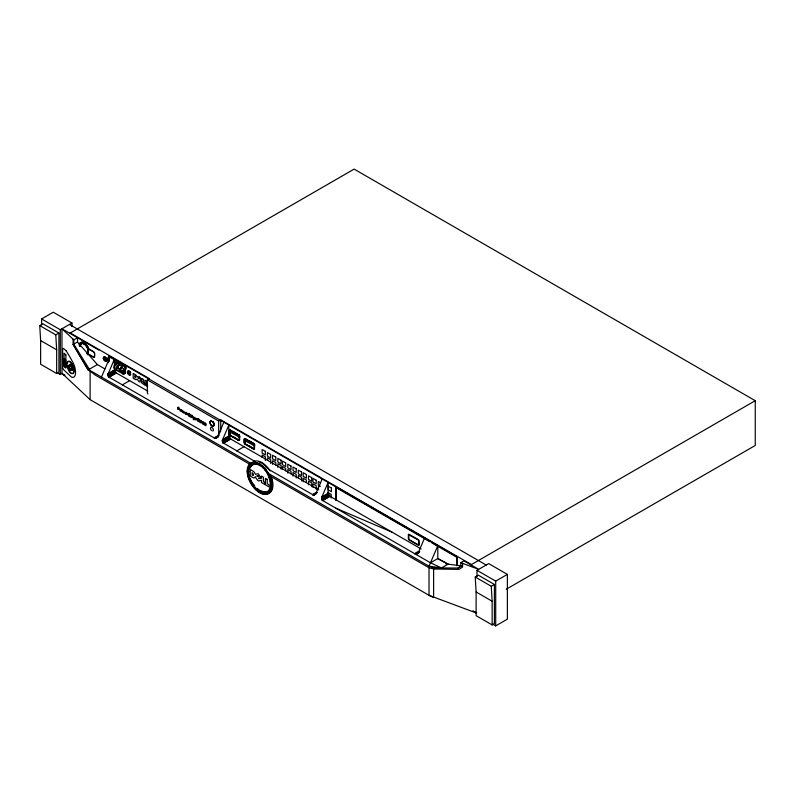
<?xml version="1.0" encoding="UTF-8"?>
<svg xmlns="http://www.w3.org/2000/svg" width="795" height="795" viewBox="0 0 795 795"><rect width="100%" height="100%" fill="white"/><g stroke="black" fill="none" stroke-linecap="round" stroke-linejoin="round"><path stroke-width="1.19" d="M186.08 413.241L185.543 412.933M195.987 418.955L195.451 418.647M223.842 422.224L217.621 436.654L215.872 438.115L214.193 437.916L108.835 377.069L108.09 373.958L114.46 359.072L114.46 371.891L147.81 391.14M254.857 461.398L222.799 442.656L222.471 439.993L228.841 425.106L228.841 437.926M430.483 562.79L437.797 558.567L448.062 564.152L441.493 567.938L430.483 562.79L322.73 500.582L321.667 499.061L321.736 497.302L328.106 482.416L328.106 495.235L421.171 548.967M108.537 362.759L107.713 358.475L108.587 356.428L125.451 365.978L125.908 367.648L124.765 372.269L122.738 373.133L124.765 372.269M108.965 361.218L108.597 356.687L109.392 355.961M72.256 369.446L71.908 369.566A2.991 1.282 70.4 0 1 69.284 368.204A2.991 1.282 70.4 0 1 69.99 364.776L70.536 364.219L70.189 364.925M104.94 358.356L105.824 359.469M129.197 372.338L129.863 373.173M129.714 373.203L129.237 372.378M247.543 471.375L249.163 465.343L251.637 463.237C239.494 472.737 261.853 505.69 271.84 488.378L271.284 488.696C263.215 503.951 246.49 481.422 247.543 471.375L248.398 470.888M248.984 475.499C248.169 471.544 248.577 466.337 252.681 464.369M257.63 488.498L256.775 488.995C280.506 504.487 269.276 458.248 251.836 464.856M271.284 488.696L271.115 480.707L270.26 481.204M271.979 487.255L272.049 483.082M272.278 487.077L272.248 481.949M244.264 439.168L244.453 439.059A1.043 0.606 60 0 1 245.188 438.631L245.019 438.711A1.043 0.606 60 0 0 244.264 439.168L244.264 442.845A1.143 0.656 60 0 0 245.079 444.246L253.436 448.867A1.58 0.914 60 0 0 254.549 448.221L254.549 444.932A1.093 0.626 60 0 0 253.784 443.6L245.168 438.602L244.453 439.198L245.506 438.671M123.95 372.736C128.979 365.034 118.385 363.156 113.874 359.996M114.47 369.268L124.02 374.326L125.888 368.661L124.109 364.994L124.924 364.527M230.262 430.224L229.526 430.661L230.58 430.045M229.924 430.165L230.023 435.034L238.51 440.033A1.322 0.765 60 0 0 239.444 439.496M101.452 377.059L110.227 356.627L437.797 545.748L437.797 558.567L448.062 564.152M322.164 478.988L315.943 493.417L314.542 494.758L313.16 494.927L268.74 469.408M424.54 538.096L418.508 552.147C416.908 555.695 411.303 553.916 419.074 551.372M269.594 474.138L429.022 566.179L433.613 567.898L433.613 597.542L429.022 595.326L429.022 566.179L437.797 545.748M104.99 358.247C104.165 360.771 107.514 358.406 104.88 358.277M105.715 359.499L105.119 358.257M250.505 464.101L251.359 463.604L247.951 468.007M272.138 488.209L270.081 491.36M114.013 362.441L114.033 361.149M114.192 362.331L114.222 361.039M114.152 367.052L114.371 365.66M87.589 354.779L88.354 354.133L93.73 357.243A1.252 0.725 60 0 0 94.615 356.726L94.615 353.517A1.381 0.795 60 0 0 93.641 351.827L88.811 349.035L88.563 348.2A7.026 4.054 60 0 0 82.978 342.307A7.026 4.054 60 0 0 79.291 345.726M129.257 372.279C128.273 374.187 131.155 372.458 129.058 372.388M249.68 464.419L250.862 463.326M267.965 491.529C279.373 482.416 257.769 452.991 249.839 468.424M107.713 358.475L109.829 357.661M433.613 567.898L458.109 568.047L460.832 565.841L460.832 562.691L463.992 560.872L478.699 569.359L460.832 562.691M245.188 438.85C243.638 438.81 244.035 442.904 245.258 443.928L253.436 448.648A1.322 0.765 60 0 0 254.37 448.112M41.608 325.006L41.608 318.954L53.275 312.216L71.957 323.009L71.957 326.636M39.75 325.592L42.89 323.774L58.929 333.035L58.929 372.199L56.664 373.511L40.625 364.249L40.625 340.548L39.75 325.592L55.789 334.844L56.664 349.81L56.664 373.511M41.608 318.954L60.291 329.746L71.957 323.009M55.789 334.844L58.929 333.035M69.771 333.274L354.123 169.106L755.25 400.7L755.25 445.468L506.296 589.204M252.889 464.489L90.113 370.52L73.816 344.185L73.816 339.872L77.513 337.736L77.513 342.059L97.388 364.587L104.88 368.91M77.513 342.059L73.09 344.354L73.09 339.187M79.281 344.444A7.026 4.054 60 0 1 83.425 342.635A7.026 4.054 60 0 1 88.384 348.309L88.811 349.035M88.354 354.133L93.73 357.243M88.633 349.144L93.641 351.827M93.542 357.343A1.252 0.725 60 0 0 94.426 356.836L94.615 353.517M57.18 372.716L60.291 374.515L61.98 373.541L64.902 375.23M63.968 375.151L64.584 374.793M88.97 369.446L97.388 364.587M108.508 358.843L109.322 358.376M108.209 373.62L114.46 370.013L116.398 373.014L109.084 377.237M108.09 373.958L114.47 370.271M108.001 374.306L114.52 370.54M107.971 374.485L114.569 370.679M107.951 374.664L114.609 370.818M107.931 375.021L114.719 371.106M123.99 365.839L124.795 365.372M107.961 375.369L114.858 371.384M108.021 375.707L115.027 371.663M108.12 376.035L115.215 371.941M108.259 376.343L115.434 372.199M108.418 376.611L115.663 372.438M108.617 376.86L115.901 372.656M108.835 377.069L116.15 372.845M125.093 368.115L125.908 367.648M122.867 374.117L125.501 373.064L124.686 373.531M122.331 384.879L129.645 380.656M147.88 393.992A3.707 2.137 60 0 1 147.333 391.836L147.333 379.841L149.39 378.649L70.288 332.976M147.333 379.841L218.665 421.022L220.722 419.83L471.415 564.569M218.456 433.951A3.905 2.256 60 0 0 218.665 432.848L220.722 431.665M214.193 437.916L219.42 434.895M214.501 438.065L218.685 435.66M214.839 438.164L217.959 436.366M215.177 438.204L218.277 436.415M215.524 438.184L218.595 436.425M216.22 437.995L218.486 436.694M229.338 430.552L229.526 430.443A1.043 0.606 60 0 1 230.262 430.016L238.858 434.974A1.093 0.626 60 0 1 239.623 436.316L239.623 439.595A1.58 0.914 60 0 1 238.51 440.241L230.153 435.63A1.143 0.656 60 0 1 229.338 434.229L229.338 430.552A1.043 0.606 60 0 1 230.083 430.125L230.262 430.016M238.848 436.813L230.49 432.341L230.798 430.502M229.338 434.229L229.526 434.12A1.143 0.656 60 0 0 230.331 435.521L230.153 435.63M238.51 440.241L230.063 435.362L229.526 434.338L230.023 434.05M222.59 439.655L228.841 436.048L230.779 439.049L318.765 489.839M230.153 435.422L230.649 435.133L230.103 434.458M222.471 439.993L228.851 436.306M222.381 440.341L228.9 436.574M222.352 440.519L228.94 436.713M222.332 440.698L228.98 436.853M222.312 441.056L229.099 437.141M222.342 441.404L229.238 437.419M222.401 441.752L229.407 437.707M222.501 442.07L229.596 437.975M222.63 442.378L229.805 438.234M222.799 442.656L230.033 438.472M222.998 442.894L230.282 438.691M223.216 443.103L230.53 438.88M223.465 443.272L230.779 439.049M238.858 434.974L238.669 435.084A1.093 0.626 60 0 1 239.444 436.415L239.623 436.316M230.49 430.681L238.54 435.332L239.166 435.004M238.818 439.854L238.321 440.142A1.322 0.765 60 0 0 239.255 439.605L239.752 436.028M238.321 440.351A1.58 0.914 60 0 0 239.444 439.705L239.623 439.595M253.774 445.429L245.417 440.957L245.725 439.118M244.264 442.845L244.453 442.745A1.143 0.656 60 0 0 245.258 444.137L245.079 444.246M253.436 448.867L244.761 443.759L245.019 438.711L254.012 443.988L254.37 448.32A1.58 0.914 60 0 1 253.247 448.966M245.079 444.037L245.576 443.749L244.949 442.765M236.711 450.914L244.025 446.691M253.784 443.6L253.595 443.699A1.093 0.626 60 0 1 254.37 445.031L254.549 444.932M245.417 439.297L253.466 443.948L254.092 443.63L248.726 440.529M253.744 448.469L253.247 448.758A1.322 0.765 60 0 0 254.181 448.221L254.678 444.644M249.163 465.343L250.018 464.846M256.497 463.078L257.053 462.76L253.585 462.789C261.664 463.058 267.16 470.62 270.081 477.417L270.936 476.921L270.042 475.062M250.077 466.486L250.932 465.989M254.112 464.161L254.668 463.833M256.775 464.419L257.322 464.101M259.617 464.409L260.174 464.081M248.606 471.991L249.163 471.673M259.617 465.632L260.174 465.314M247.951 475.231L248.805 474.734C250.465 482.674 255.781 490.326 263.602 493.139L262.748 493.625M262.748 466.685L263.304 466.367M262.469 467.708L263.026 467.39M249.163 479.286L250.018 478.789L253.814 485.536M265.659 469.766L266.216 469.438L264.755 467.907M250.077 479.206L250.634 478.888M265.132 470.521L265.689 470.193M251.081 483.281L252.383 482.525M267.418 473.86L268.273 473.373M268.74 474.635L269.296 474.307M254.112 486.192L254.668 485.864L253.526 484.195M269.167 477.497L270.012 477.01L268.71 474.277M253.585 486.947L254.44 486.451M256.497 490.018L257.351 489.521M270.638 484.712L271.493 484.215L271.115 487.295L270.26 487.792M259.617 492.304L260.472 491.807M271.701 485.328L272.556 484.831M262.469 492.284L263.324 491.797M265.132 492.552L265.987 492.055M269.167 490.217L270.012 489.73M267.408 491.847L268.263 491.35M265.659 493.914L267.975 492.582M268.163 493.148L269.018 492.652L266.514 493.427M312.514 494.679L316.688 492.264M312.823 494.828L317.006 492.423M313.16 494.927L317.314 492.532M313.498 494.967L315.565 493.774M313.846 494.957L315.893 493.774M314.194 494.887L316.37 493.665M321.856 496.964L328.106 493.357L330.044 496.358L322.73 500.582M321.736 497.302L328.126 493.616M321.647 497.65L328.176 493.884M321.617 497.829L328.216 494.023M321.597 498.008L328.255 494.162M321.587 498.366L328.365 494.45M321.607 498.713L328.504 494.738M321.667 499.061L328.673 495.017M321.766 499.389L328.862 495.285M321.905 499.687L329.08 495.543M322.064 499.966L329.309 495.782M322.263 500.204L329.547 496M322.492 500.413L329.796 496.199M415.209 553.936L419.382 551.531M415.537 554.035L419.7 551.641M415.884 554.075L418.975 552.296M416.232 554.065L418.269 552.883M416.58 553.996L418.905 552.724M458.109 568.047L461.746 565.941L445.896 563.864M470.908 564.857L755.25 400.7M477.01 576.385L477.01 570.333L488.687 563.595L507.369 574.388L507.369 619.156L495.702 625.894L492.582 624.095M475.231 577.011L478.381 575.202L494.411 584.464L494.411 623.628L492.145 624.93L476.116 615.678L476.116 591.977L475.231 577.011L491.27 586.273L492.145 601.239L492.145 624.93M477.01 570.333L495.702 581.125L507.369 574.388M491.27 586.273L494.411 584.464M70.189 364.349L70.745 364.955A2.991 1.282 70.4 0 1 71.848 366.704M73.349 370.043L71.908 368.304A2.991 1.282 70.4 0 0 70.397 365.074L70.745 364.955M251.081 463.565L254.142 462.471M229.805 430.264L238.669 435.292L239.255 436.316M265.689 492.224L260.174 490.753M429.022 566.179L441.493 567.938M244.79 438.88L253.595 443.918L254.181 444.932M476.384 613.015L429.022 595.326L90.113 399.656L61.98 373.282M258.802 461.746L261.933 463.068L267.975 468.424M335.977 508.234L391.995 532.123M193.672 419.69L194.447 419.621L194.556 417.454C189.816 414.98 195.451 420.535 193.245 419.412M69.463 324.449L486.182 565.036M61.98 373.541L61.98 328.772L98.888 350.078M429.737 541.673L336.285 487.713L336.285 499.916M431.894 542.915L456.598 557.176L456.598 565.722M233.8 431.914L237.019 433.772M230.083 430.125L239.076 435.372L239.444 439.705M320.415 482.724L318.268 481.482L318.268 485.119L320.415 486.351M147.651 384.989L146.3 384.214L146.3 380.984L144.889 380.159L144.889 384.949L147.651 386.549M233.71 436.902L236.781 438.671M248.636 445.518L251.707 447.287M113.586 367.847L123.682 373.65M40.625 340.548L56.664 349.81M476.116 591.977L492.145 601.239M250.872 464.916L95.261 375.081L88.245 369.605L73.09 344.354L88.245 370.381M270.191 476.076L429.022 567.769L433.613 568.991L458.884 569.389L462.571 567.064L462.571 563.337M472.856 610.759L476.752 613.005M118.972 363.881L119.936 365.114M119.777 365.452L118.813 364.219M114.818 363.971L115.782 365.203M121.456 368.701L120.492 367.469L121.486 367.409L121.267 368.81L120.641 367.131L121.605 368.363M115.633 365.541L114.669 364.309M117.054 368.502L116.09 367.27L117.074 367.22L116.865 368.612L116.239 366.932L117.203 368.165M257.322 488.677L259.23 490.058M70.536 364.806L70.338 364.657A2.991 1.282 70.4 0 0 69.96 364.547M71.938 369.278L73.001 370.172M61.98 328.772L73.816 339.872M254.251 443.739L254.599 444.256M255.225 476.99L258.176 480.955L261.456 480.279L261.456 482.515L265.043 484.582L265.043 482.515L263.384 481.551L263.384 477.179L261.456 476.066L261.456 478.222L258.802 478.679L258.405 478.163L260.989 477.646L259.776 476.016L257.163 476.493L256.735 475.947L259.379 475.41L258.176 473.701L255.255 474.297A3.458 1.997 60 0 0 252.969 471.067L250.256 469.517L250.256 476.046L252.969 477.616A3.379 1.958 60 0 0 255.205 476.97M270.091 474.426L271.274 476.891A17.639 10.186 60 0 1 266.713 493.934M269.743 475.241L271.542 480.14M114.182 365.77L114.5 366.604M270.936 476.921L272.138 480.985M270.012 477.01L271.284 481.482M108.527 357.998L109.144 361.218M495.702 581.125L495.702 625.894M457.224 565.474L457.224 556.818L335.659 486.629L335.659 500.244M331.177 497.988L331.177 494.361L327.957 492.503L327.957 496.13M318.348 486.828L318.348 489.243M316.221 489.342L316.221 485.715L313.001 483.857L313.001 487.494M311.779 486.639L311.779 483.012L308.569 481.154L308.569 484.781M306.433 482.466L306.433 480.051L303.213 478.192L303.213 481.82M301.603 480.955L301.603 477.328L298.383 475.47L298.383 477.894M296.247 477.994L296.247 474.367L293.027 472.508L293.027 476.135M291.05 473.82L291.05 471.395L287.84 469.537L287.84 473.164M285.703 470.849L285.703 468.434L282.483 466.576L282.483 468.99M281.142 469.179L281.142 465.552L277.922 463.694L277.922 467.321M275.786 465.005L275.786 462.591L272.576 460.732L272.576 464.359M270.727 463.425L270.727 459.798L267.508 457.94L267.508 460.365M265.371 460.464L265.371 456.837L262.151 454.978L262.151 457.393M253.466 443.948L253.466 445.607M244.453 439.059L244.453 442.954M238.54 435.332L238.54 436.992M229.526 430.443L229.526 434.338M220.722 419.83L220.722 430.483M218.665 421.022L218.665 432.848M90.113 370.52L90.113 399.656M70.397 364.537L70.397 365.074M60.291 329.746L60.291 374.515M71.808 373.431A6.499 2.782 70.4 0 0 74.144 370.271L73.975 368.761A6.499 2.782 70.4 0 0 70.546 361.914A6.499 2.782 70.4 0 0 67.406 363.186M70.934 372.875A6.499 2.782 70.4 0 1 70.049 371.941M69.215 370.699A6.499 2.782 70.4 0 1 68.469 369.228M67.893 367.638A6.499 2.782 70.4 0 1 67.505 366.028M71.848 370.162A2.991 1.282 70.4 0 1 69.384 367.34M71.858 369.446A2.465 1.053 70.4 0 1 70.745 369.407M70.407 369.019A2.465 1.053 70.4 0 1 69.831 367.956M70.099 365.044A2.465 1.053 70.4 0 1 71.987 368.045M72.037 368.602A2.465 1.053 70.4 0 1 71.987 369.079M253.108 461.746A17.639 10.186 60 0 1 270.161 470.938M80.176 346.232A5.784 3.339 60 0 1 85.83 345.129A5.784 3.339 60 0 1 87.152 353.596M87.38 353.725A6.012 3.468 60 0 0 85.741 344.841A6.012 3.468 60 0 0 80.017 346.322A5.784 3.339 60 0 1 85.641 345.239A5.784 3.339 60 0 1 86.973 353.705M212.752 426.001A2.842 1.64 60 0 1 211.222 424.888M210.218 422.304A2.842 1.64 60 0 1 210.814 421.002M212.752 421.519A2.842 1.64 60 0 1 214.173 423.983M214.173 425.186A2.842 1.64 60 0 1 213.239 426.05M211.579 430.592A2.057 1.192 60 0 1 210.695 427.611A2.057 1.192 60 0 1 212.981 428.594A2.057 1.192 60 0 1 212.682 431.059M212.712 425.802A2.614 1.51 60 0 1 211.311 424.778M210.387 422.393A2.614 1.51 60 0 1 210.923 421.201M212.712 421.678A2.614 1.51 60 0 1 214.014 423.944M214.014 425.047A2.614 1.51 60 0 1 213.159 425.842M93.452 351.937A1.381 0.795 60 0 1 94.426 353.616M79.937 345.209A6.012 3.468 60 0 1 86.069 345.507A6.012 3.468 60 0 1 87.192 353.835M130.718 374.584A2.256 1.302 60 0 1 128.373 373.769A2.256 1.302 60 0 1 128.214 370.917M128.929 370.858A2.256 1.302 60 0 1 130.718 372.746M106.421 358.257A2.335 1.352 60 0 1 106.083 361.059A2.335 1.352 60 0 1 103.668 358.505A2.335 1.352 60 0 1 105.258 357.025M105.685 357.333A2.335 1.352 60 0 1 106.083 357.75M186.964 413.35C186.716 417.216 189.19 412.516 186.964 413.35M177.812 407.348C177.166 412.446 179.461 406.762 178.537 408.819C180.455 410.717 179.074 406.245 177.812 407.348M197.746 418.597L197.647 421.082L198.333 421.479C198.869 418.359 198.79 420.257 198.889 421.797C199.873 422.503 200.111 418.796 197.746 418.597M126.475 368.721L126.475 368.721M121.685 370.43L122.798 371.861L121.685 370.43M121.874 370.321L122.987 371.752L121.874 370.321M190.224 414.682L189.13 414.175L190.035 415.119L189.061 415.586L190.134 416.749C186.964 416.5 188.564 411.005 190.224 414.682M202.516 421.638L202.755 424.033L203.47 424.451L203.59 421.976L202.516 421.638M191.774 415.149L191.754 415.755L190.631 415.497A1.58 0.914 60 0 0 190.442 416.093C191.009 418.885 194.06 417.286 191.774 415.149M185.533 413.211C187.978 416.053 183.238 412.903 185.662 412.227A1.997 1.153 60 0 1 186.189 412.565L186.666 413.857L185.533 413.211M195.441 418.925C197.885 421.777 193.145 418.627 195.57 417.941A1.997 1.153 60 0 1 196.097 418.289L196.574 419.581L195.441 418.925M199.942 421.887C201.801 424.182 201.224 422.771 201.642 421.042C198.83 419.035 202.069 421.241 199.942 421.887M193.901 417.544C193.95 419.363 192.549 416.729 193.901 417.544M191.734 416.232C191.824 418.15 190.303 415.477 191.734 416.232M408.63 534.826L409.047 539.576L418.756 545.002L418.488 540.083L408.63 534.826M204.245 423.457L204.275 424.262A1.123 0.646 60 0 0 204.603 424.977L205.557 425.603A1.143 0.656 60 0 0 205.994 425.365C206.948 424.282 204.772 421.519 204.245 423.457M205.508 424.212C204.832 426.557 204.842 421.648 205.508 424.212M181.707 410.896L181.648 411.244A1.153 0.666 60 0 1 181.32 411.532C178.15 410.836 181.031 407.447 181.707 410.896M181.051 410.518L180.495 409.912L181.051 410.518M118.942 368.522L119.846 370.132L118.942 368.522M119.131 368.413L120.035 370.023L119.131 368.413M182.81 411.393C181.409 407.457 181.906 414.692 183.317 411.681C184.102 416.063 185.146 409.773 182.81 411.393M115.007 363.862L114.48 364.418L115.444 365.65L115.971 365.094L115.007 363.862M116.159 362.311L116.785 363.991L116.159 362.311M116.338 362.202L116.964 363.881L116.338 362.202M117.61 365.551L118.236 367.23L117.61 365.551M117.799 365.452L118.425 367.131L117.799 365.452M119.151 363.772L118.634 364.329L119.588 365.561L120.115 365.004L119.151 363.772M121.864 365.491L122.49 367.171L121.864 365.491M122.052 365.382L122.678 367.061L122.052 365.382M123.215 368.602L123.841 370.281L123.215 368.602M123.404 368.492L124.03 370.172L123.404 368.492M253.277 475.092L252.144 475.132L252.144 472.608L253.277 473.959A1.64 0.944 60 0 1 253.277 475.092M141.858 381.56L139.324 382.007L137.038 379.006A2.604 1.501 60 0 1 135.299 379.434L133.202 378.221L133.202 373.372L135.299 374.584A2.663 1.54 60 0 1 137.058 377.009L139.324 376.611L140.248 377.903L138.211 378.261L140.566 378.37L141.5 379.603L139.801 380.328L141.858 380.03L141.858 378.43L143.348 379.295L143.348 382.544L144.63 383.279L144.63 384.82L141.858 383.22L141.858 381.56M331.435 488.06L328.216 486.202L328.216 489.829L331.435 491.688L331.435 488.06M306.403 474.545L303.183 472.687L303.183 476.314L306.403 478.173L306.403 474.545M311.7 477.676L308.49 475.817L308.49 479.445L311.7 481.303L311.7 477.676M316.191 480.22L312.972 478.361L312.972 481.989L316.191 483.847L316.191 480.22M275.766 457.085L272.546 455.227L272.546 458.854L275.766 460.712L275.766 457.085M296.217 468.861L293.007 467.003L293.007 470.63L296.217 472.488L296.217 468.861M301.524 471.991L298.304 470.133L298.304 473.76L301.524 475.619L301.524 471.991M134.961 375.876L134.961 377.754A1.173 0.676 60 0 0 134.961 375.876M281.062 460.216L277.843 458.357L277.843 461.984L281.062 463.843L281.062 460.216M285.673 462.928L282.454 461.07L282.454 464.697L285.673 466.556L285.673 462.928M290.97 466.059L287.76 464.201L287.76 467.828L290.97 469.686L290.97 466.059M418.269 539.586L409.127 534.31A1.083 0.626 60 0 0 408.362 534.747L408.362 538.444A1.352 0.775 60 0 0 409.316 540.103L418.349 545.32A1.103 0.636 60 0 0 419.124 544.863L419.124 541.077A1.222 0.706 60 0 0 418.269 539.586M265.341 451.331L262.131 449.473L262.131 453.1L265.341 454.959L265.341 451.331M270.648 454.462L267.428 452.603L267.428 456.231L270.648 458.089L270.648 454.462M267.209 479.365L265.381 478.302L265.381 484.751L268.958 486.818L268.958 484.721L267.209 483.718L267.209 479.365M66.293 351.012L63.858 348.737A2.325 0.994 70.4 0 0 62.646 349.492L62.646 366.892A2.355 1.014 70.4 0 0 63.878 369.973L71.51 377.128A10.981 4.7 70.4 0 0 75.485 373.7A10.981 4.7 70.4 0 0 73.14 362.798A131.662 56.375 70.4 0 0 66.293 351.012M65.876 354.878L64.057 353.179L64.057 366.356L65.876 368.055L65.876 354.878M65.677 359.976L64.236 358.634L64.236 366.257L65.677 367.608L65.677 359.976M73.796 370.4L73.627 368.88A6.499 2.782 70.4 0 0 68.062 361.467A6.499 2.782 70.4 0 0 69.135 371.265A6.499 2.782 70.4 0 0 73.796 370.4M69.105 366.306A2.465 1.053 70.4 0 0 71.043 369.864A2.465 1.053 70.4 0 0 71.043 366.376A2.465 1.053 70.4 0 0 69.105 366.306M247.146 471.147A17.639 10.186 60 0 0 265.858 494.42A17.639 10.186 60 0 0 265.858 469.477A17.639 10.186 60 0 0 247.146 471.147M210.109 422.552A2.614 1.51 60 0 0 212.881 426.001A2.614 1.51 60 0 0 212.881 422.304A2.614 1.51 60 0 0 210.109 422.552M209.94 422.463A2.842 1.64 60 0 0 212.961 426.209A2.842 1.64 60 0 0 212.961 422.195A2.842 1.64 60 0 0 209.94 422.463M127.399 372.149A2.256 1.302 60 0 0 129.794 375.121A2.256 1.302 60 0 0 129.794 371.931A2.256 1.302 60 0 0 127.399 372.149M103.261 358.177A2.335 1.352 60 0 0 105.735 361.258A2.335 1.352 60 0 0 105.735 357.949A2.335 1.352 60 0 0 103.261 358.177"/></g></svg>
